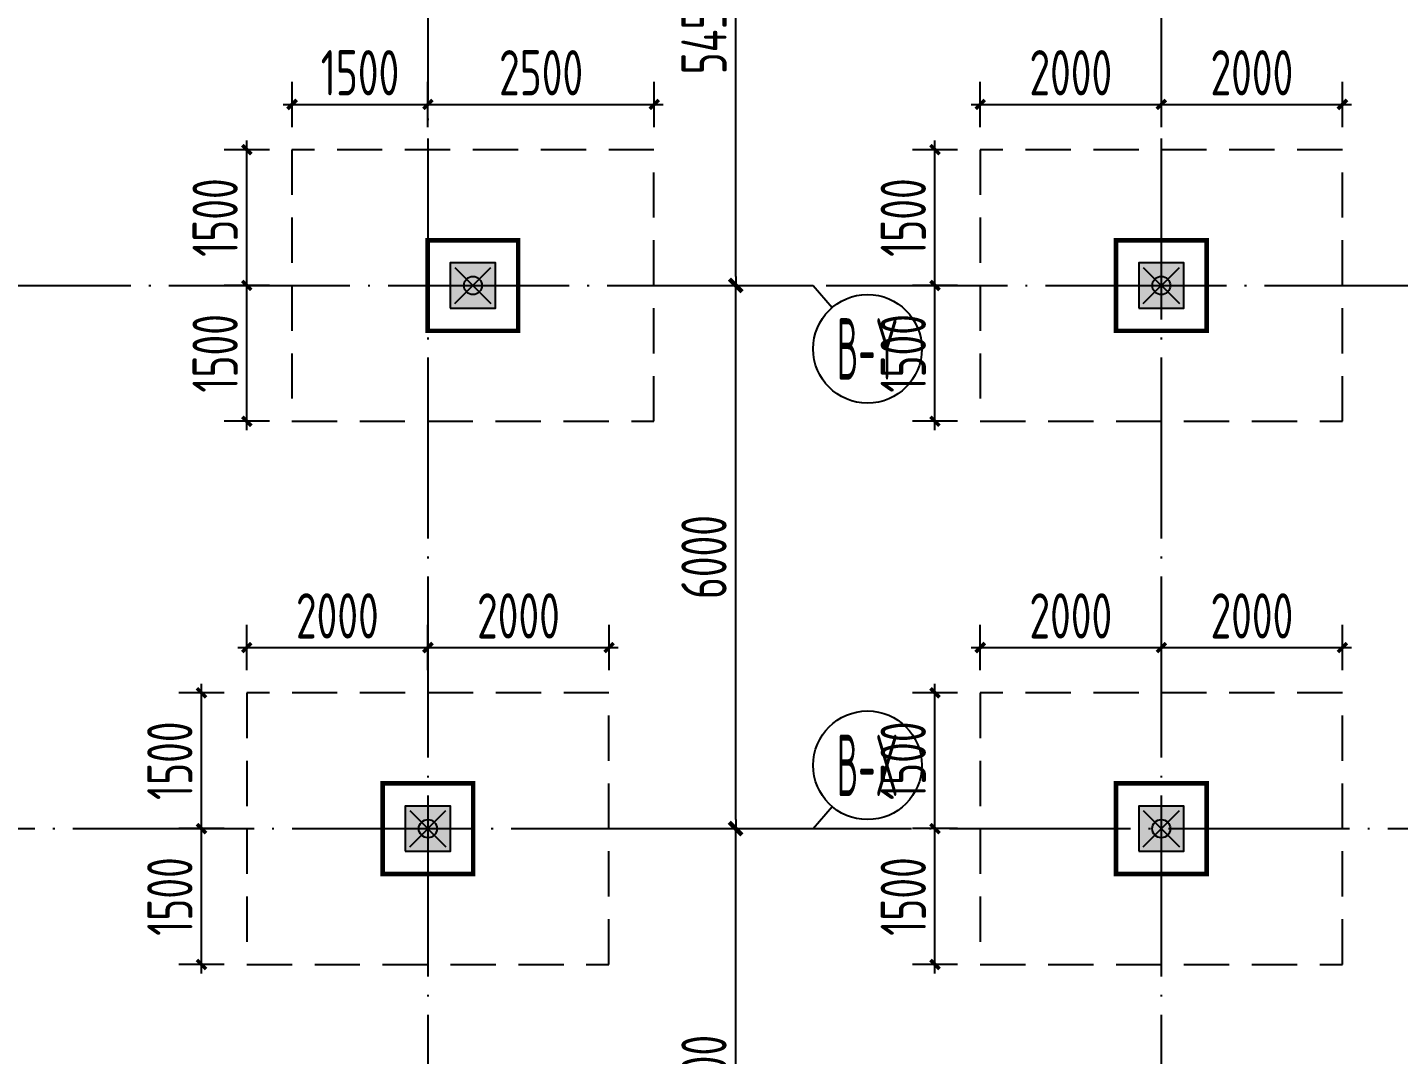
# Model space of a CAD drawing. Extents: x -57409 to 252654, y -8259 to 229119.
# Drawn here: x 114055 to 129198, y 184367 to 195714 of the extents above; entities that cross this region are included whole.
import ezdxf
from ezdxf.enums import TextEntityAlignment as Align

# ---------------------------------------------------------------- set-up
doc = ezdxf.new("R2010")
doc.units = 0
doc.header["$LTSCALE"] = 100
doc.header["$PDMODE"] = 35
doc.header["$PDSIZE"] = 200
doc.linetypes.add('DASHED', pattern=[0.75, 0.5, -0.25])
doc.linetypes.add('DOTE', pattern=[2.42, 2, -0.2, 0.02, -0.2])
doc.layers.get('0').update_dxf_attribs({"linetype": 'CONTINUOUS'})
doc.layers.get('Defpoints').update_dxf_attribs({"linetype": 'CONTINUOUS'})
for name, color, linetype in [('B-TEXT', 3, 'CONTINUOUS'), ('codim', 7, 'CONTINUOUS'), ('COLU', 7, 'CONTINUOUS'), ('CT', 2, 'CONTINUOUS'), ('dote', 253, 'DOTE'), ('h填实-柱墙', 254, 'CONTINUOUS'), ('Z-AXIS', 3, 'CONTINUOUS'), ('z柱下板带', 140, 'CONTINUOUS')]:
    doc.layers.add(name, color=color, linetype=linetype)
doc.layers.add('重心计算', color=7, linetype='CONTINUOUS', plot=False)
doc.styles.add('_TCH_AXIS', font='tssdeng.shx', dxfattribs={"width": 0.7, "bigfont": 'tssdchn.shx'})
doc.styles.add('COMPLEX', font='tssdeng.shx', dxfattribs={"width": 0.7, "bigfont": 'tssdchn.shx'})
doc.styles.add('Jgcad-DIM', font='tssdeng.shx', dxfattribs={"width": 0.7, "bigfont": 'tssdchn.shx'})
doc.styles.add('TSSD_Dimension', font='tssdeng.shx', dxfattribs={"width": 0.7})
doc.dimstyles.new('TSSD_100_100$0', dxfattribs={"dimtxt": 300, "dimasz": 100, "dimexe": 100, "dimexo": 250, "dimgap": 100, "dimtad": 1, "dimdec": 0, "dimzin": 0, "dimdsep": 46, "dimtxsty": 'TSSD_Dimension', "dimblk": '_tsdbk', "dimblk1": '_tsdbk', "dimblk2": '_tsdbk', "dimsah": 1, "dimcen": 0, "dimdle": 100, "dimclrt": 7, "dimadec": 0, "dimazin": 0, "dimtfac": 1, "dimtdec": 0, "dimtix": 1, "dimtmove": 2, "dimatfit": 3, "dimldrblk": '_tsdbk', "dimfxl": 1, "dimtolj": 1, "dimtzin": 0, "dimarcsym": 0})

# ---------------------------------------------------------------- blocks, each defined once
blk = doc.blocks.new('_tsdbk')
blk.add_line((-1, 0), (0, 0))
at = {"const_width": 0.5}
blk.add_lwpolyline([(-0.7, -0.7), (0.7, 0.7)], dxfattribs=at)
blk = doc.blocks.new('*D236')
at = {"layer": 'Defpoints', "color": 0}
for p in [(120616, 186863), (121877, 186863), (120616, 181363)]:
    blk.add_point(p, dxfattribs=at)
at = {"layer": 'Z-AXIS', "color": 0, "lineweight": -2}
for p, q in [((120866, 186863), (121977, 186863)), ((121877, 181463), (121877, 186763)), ((120866, 181363), (121977, 181363))]:
    blk.add_line(p, q, dxfattribs=at)
at = {"layer": 'Z-AXIS', "color": 0, "lineweight": -2, "xscale": 100, "yscale": 100, "zscale": 100}
for p, rotation in [((121877, 186863), 90), ((121877, 181363), 270)]:
    blk.add_blockref('_tsdbk', p, dxfattribs=dict(at, rotation=rotation))
at = {"layer": 'Z-AXIS', "color": 7, "insert": (121527, 184113), "char_height": 500, "attachment_point": 5, "rotation": 90, "style": 'TSSD_Dimension'}
blk.add_mtext('\\A1;5500', dxfattribs=at)
blk = doc.blocks.new('*D237')
at = {"layer": 'Defpoints', "color": 0}
for p in [(120616, 192863), (121877, 192863), (120616, 186863)]:
    blk.add_point(p, dxfattribs=at)
at = {"layer": 'Z-AXIS', "color": 0, "lineweight": -2}
for p, q in [((120866, 192863), (121977, 192863)), ((121877, 186963), (121877, 192763)), ((120866, 186863), (121977, 186863))]:
    blk.add_line(p, q, dxfattribs=at)
at = {"layer": 'Z-AXIS', "color": 0, "lineweight": -2, "xscale": 100, "yscale": 100, "zscale": 100}
for p, rotation in [((121877, 192863), 90), ((121877, 186863), 270)]:
    blk.add_blockref('_tsdbk', p, dxfattribs=dict(at, rotation=rotation))
at = {"layer": 'Z-AXIS', "color": 7, "insert": (121527, 189863), "char_height": 500, "attachment_point": 5, "rotation": 90, "style": 'TSSD_Dimension'}
blk.add_mtext('\\A1;6000', dxfattribs=at)
blk = doc.blocks.new('*D305')
at = {"layer": 'Defpoints', "color": 0}
for p in [(120616, 198313), (121877, 198313), (120616, 192863)]:
    blk.add_point(p, dxfattribs=at)
at = {"layer": 'Z-AXIS', "color": 0, "lineweight": -2}
for p, q in [((120866, 198313), (121977, 198313)), ((121877, 192963), (121877, 198213)), ((120866, 192863), (121977, 192863))]:
    blk.add_line(p, q, dxfattribs=at)
at = {"layer": 'Z-AXIS', "color": 0, "lineweight": -2, "xscale": 100, "yscale": 100, "zscale": 100}
for p, rotation in [((121877, 198313), 90), ((121877, 192863), 270)]:
    blk.add_blockref('_tsdbk', p, dxfattribs=dict(at, rotation=rotation))
at = {"layer": 'Z-AXIS', "color": 7, "insert": (121527, 195678), "char_height": 500, "attachment_point": 5, "rotation": 90, "style": 'TSSD_Dimension'}
blk.add_mtext('\\A1;5450', dxfattribs=at)
blk = doc.blocks.new('_AXISO')
blk.add_circle((0, 0), 0.5)
at = {"layer": 'B-TEXT', "style": 'COMPLEX', "width": 1.450893}
blk.add_attdef('A', text='', height=0.56, dxfattribs=at).set_placement((0.249375, -0.28), (0.749375, -0.28), align=Align.FIT)
blk = doc.blocks.new('_ArchTick')
at = {"color": 0, "linetype": 'ByBlock', "const_width": 0.4}
blk.add_lwpolyline([(-0.5, -0.5), (0.5, 0.5)], dxfattribs=at)
blk = doc.blocks.new('*D570')
at = {"layer": 'codim', "color": 7, "lineweight": -2}
for p, q in [((124328, 186863), (123828, 186863)), ((124328, 185363), (123828, 185363))]:
    blk.add_line(p, q, dxfattribs=at)
at = {"layer": 'codim', "color": 0, "lineweight": -2}
blk.add_line((124078, 185263), (124078, 186963), dxfattribs=at)
at = {"layer": 'Defpoints', "color": 0}
for p in [(124078, 186863), (124578, 186863), (124578, 185363)]:
    blk.add_point(p, dxfattribs=at)
at = {"layer": 'codim', "color": 0, "lineweight": -2, "xscale": 100, "yscale": 100, "zscale": 100}
for p, rotation in [((124078, 186863), 90), ((124078, 185363), 270)]:
    blk.add_blockref('_ArchTick', p, dxfattribs=dict(at, rotation=rotation))
at = {"layer": 'codim', "color": 1, "insert": (123728, 186113), "char_height": 500, "attachment_point": 5, "rotation": 90, "style": 'Jgcad-DIM'}
blk.add_mtext('\\A1;1500', dxfattribs=at)
blk = doc.blocks.new('*D571')
at = {"layer": 'codim', "color": 0, "lineweight": -2}
blk.add_line((124078, 186763), (124078, 188463), dxfattribs=at)
at = {"layer": 'codim', "color": 7, "lineweight": -2}
for p, q in [((124328, 188363), (123828, 188363)), ((124328, 186863), (123828, 186863))]:
    blk.add_line(p, q, dxfattribs=at)
at = {"layer": 'Defpoints', "color": 0}
for p in [(124078, 188363), (124578, 188363), (124578, 186863)]:
    blk.add_point(p, dxfattribs=at)
at = {"layer": 'codim', "color": 0, "lineweight": -2, "xscale": 100, "yscale": 100, "zscale": 100}
for p, rotation in [((124078, 188363), 90), ((124078, 186863), 270)]:
    blk.add_blockref('_ArchTick', p, dxfattribs=dict(at, rotation=rotation))
at = {"layer": 'codim', "color": 1, "insert": (123728, 187613), "char_height": 500, "attachment_point": 5, "rotation": 90, "style": 'Jgcad-DIM'}
blk.add_mtext('\\A1;1500', dxfattribs=at)
blk = doc.blocks.new('*D572')
at = {"layer": 'codim', "color": 7, "lineweight": -2}
for p, q in [((124578, 188613), (124578, 189113)), ((126578, 188613), (126578, 189113))]:
    blk.add_line(p, q, dxfattribs=at)
at = {"layer": 'codim', "color": 0, "lineweight": -2}
blk.add_line((124478, 188863), (126678, 188863), dxfattribs=at)
at = {"layer": 'Defpoints', "color": 0}
for p in [(126578, 188863), (124578, 188363), (126578, 188363)]:
    blk.add_point(p, dxfattribs=at)
at = {"layer": 'codim', "color": 0, "lineweight": -2, "xscale": 100, "yscale": 100, "zscale": 100, "rotation": 180}
blk.add_blockref('_ArchTick', (124578, 188863), dxfattribs=at)
at = {"layer": 'codim', "color": 0, "lineweight": -2, "xscale": 100, "yscale": 100, "zscale": 100}
blk.add_blockref('_ArchTick', (126578, 188863), dxfattribs=at)
at = {"layer": 'codim', "color": 1, "insert": (125578, 189213), "char_height": 500, "attachment_point": 5, "style": 'Jgcad-DIM'}
blk.add_mtext('\\A1;2000', dxfattribs=at)
blk = doc.blocks.new('*D573')
at = {"layer": 'codim', "color": 7, "lineweight": -2}
for p, q in [((126578, 188613), (126578, 189113)), ((128578, 188613), (128578, 189113))]:
    blk.add_line(p, q, dxfattribs=at)
at = {"layer": 'codim', "color": 0, "lineweight": -2}
blk.add_line((126478, 188863), (128678, 188863), dxfattribs=at)
at = {"layer": 'Defpoints', "color": 0}
for p in [(128578, 188863), (126578, 188363), (128578, 188363)]:
    blk.add_point(p, dxfattribs=at)
at = {"layer": 'codim', "color": 0, "lineweight": -2, "xscale": 100, "yscale": 100, "zscale": 100, "rotation": 180}
blk.add_blockref('_ArchTick', (126578, 188863), dxfattribs=at)
at = {"layer": 'codim', "color": 0, "lineweight": -2, "xscale": 100, "yscale": 100, "zscale": 100}
blk.add_blockref('_ArchTick', (128578, 188863), dxfattribs=at)
at = {"layer": 'codim', "color": 1, "insert": (127578, 189213), "char_height": 500, "attachment_point": 5, "style": 'Jgcad-DIM'}
blk.add_mtext('\\A1;2000', dxfattribs=at)
blk = doc.blocks.new('*D574')
at = {"layer": 'codim', "color": 7, "lineweight": -2}
for p, q in [((116228, 186863), (115728, 186863)), ((116228, 185363), (115728, 185363))]:
    blk.add_line(p, q, dxfattribs=at)
at = {"layer": 'codim', "color": 0, "lineweight": -2}
blk.add_line((115978, 185263), (115978, 186963), dxfattribs=at)
at = {"layer": 'Defpoints', "color": 0}
for p in [(115978, 186863), (116478, 186863), (116478, 185363)]:
    blk.add_point(p, dxfattribs=at)
at = {"layer": 'codim', "color": 0, "lineweight": -2, "xscale": 100, "yscale": 100, "zscale": 100}
for p, rotation in [((115978, 186863), 90), ((115978, 185363), 270)]:
    blk.add_blockref('_ArchTick', p, dxfattribs=dict(at, rotation=rotation))
at = {"layer": 'codim', "color": 1, "insert": (115628, 186113), "char_height": 500, "attachment_point": 5, "rotation": 90, "style": 'Jgcad-DIM'}
blk.add_mtext('\\A1;1500', dxfattribs=at)
blk = doc.blocks.new('*D575')
at = {"layer": 'codim', "color": 0, "lineweight": -2}
blk.add_line((115978, 186763), (115978, 188463), dxfattribs=at)
at = {"layer": 'codim', "color": 7, "lineweight": -2}
for p, q in [((116228, 188363), (115728, 188363)), ((116228, 186863), (115728, 186863))]:
    blk.add_line(p, q, dxfattribs=at)
at = {"layer": 'Defpoints', "color": 0}
for p in [(115978, 188363), (116478, 188363), (116478, 186863)]:
    blk.add_point(p, dxfattribs=at)
at = {"layer": 'codim', "color": 0, "lineweight": -2, "xscale": 100, "yscale": 100, "zscale": 100}
for p, rotation in [((115978, 188363), 90), ((115978, 186863), 270)]:
    blk.add_blockref('_ArchTick', p, dxfattribs=dict(at, rotation=rotation))
at = {"layer": 'codim', "color": 1, "insert": (115628, 187613), "char_height": 500, "attachment_point": 5, "rotation": 90, "style": 'Jgcad-DIM'}
blk.add_mtext('\\A1;1500', dxfattribs=at)
blk = doc.blocks.new('*D576')
at = {"layer": 'codim', "color": 7, "lineweight": -2}
for p, q in [((116478, 188613), (116478, 189113)), ((118478, 188613), (118478, 189113))]:
    blk.add_line(p, q, dxfattribs=at)
at = {"layer": 'codim', "color": 0, "lineweight": -2}
blk.add_line((116378, 188863), (118578, 188863), dxfattribs=at)
at = {"layer": 'Defpoints', "color": 0}
for p in [(118478, 188863), (116478, 188363), (118478, 188363)]:
    blk.add_point(p, dxfattribs=at)
at = {"layer": 'codim', "color": 0, "lineweight": -2, "xscale": 100, "yscale": 100, "zscale": 100, "rotation": 180}
blk.add_blockref('_ArchTick', (116478, 188863), dxfattribs=at)
at = {"layer": 'codim', "color": 0, "lineweight": -2, "xscale": 100, "yscale": 100, "zscale": 100}
blk.add_blockref('_ArchTick', (118478, 188863), dxfattribs=at)
at = {"layer": 'codim', "color": 1, "insert": (117478, 189213), "char_height": 500, "attachment_point": 5, "style": 'Jgcad-DIM'}
blk.add_mtext('\\A1;2000', dxfattribs=at)
blk = doc.blocks.new('*D577')
at = {"layer": 'codim', "color": 7, "lineweight": -2}
for p, q in [((118478, 188613), (118478, 189113)), ((120478, 188613), (120478, 189113))]:
    blk.add_line(p, q, dxfattribs=at)
at = {"layer": 'codim', "color": 0, "lineweight": -2}
blk.add_line((118378, 188863), (120578, 188863), dxfattribs=at)
at = {"layer": 'Defpoints', "color": 0}
for p in [(120478, 188863), (118478, 188363), (120478, 188363)]:
    blk.add_point(p, dxfattribs=at)
at = {"layer": 'codim', "color": 0, "lineweight": -2, "xscale": 100, "yscale": 100, "zscale": 100, "rotation": 180}
blk.add_blockref('_ArchTick', (118478, 188863), dxfattribs=at)
at = {"layer": 'codim', "color": 0, "lineweight": -2, "xscale": 100, "yscale": 100, "zscale": 100}
blk.add_blockref('_ArchTick', (120478, 188863), dxfattribs=at)
at = {"layer": 'codim', "color": 1, "insert": (119478, 189213), "char_height": 500, "attachment_point": 5, "style": 'Jgcad-DIM'}
blk.add_mtext('\\A1;2000', dxfattribs=at)
blk = doc.blocks.new('*D501')
at = {"layer": 'codim', "color": 0, "lineweight": -2}
blk.add_line((124078, 191263), (124078, 192963), dxfattribs=at)
at = {"layer": 'codim', "color": 7, "lineweight": -2}
for p, q in [((124328, 192863), (123828, 192863)), ((124328, 191363), (123828, 191363))]:
    blk.add_line(p, q, dxfattribs=at)
at = {"layer": 'Defpoints', "color": 0}
for p in [(124078, 192863), (124578, 192863), (124578, 191363)]:
    blk.add_point(p, dxfattribs=at)
at = {"layer": 'codim', "color": 0, "lineweight": -2, "xscale": 100, "yscale": 100, "zscale": 100}
for p, rotation in [((124078, 192863), 90), ((124078, 191363), 270)]:
    blk.add_blockref('_ArchTick', p, dxfattribs=dict(at, rotation=rotation))
at = {"layer": 'codim', "color": 1, "insert": (123728, 192113), "char_height": 500, "attachment_point": 5, "rotation": 90, "style": 'Jgcad-DIM'}
blk.add_mtext('\\A1;1500', dxfattribs=at)
blk = doc.blocks.new('*D502')
at = {"layer": 'codim', "color": 0, "lineweight": -2}
blk.add_line((124078, 192763), (124078, 194463), dxfattribs=at)
at = {"layer": 'codim', "color": 7, "lineweight": -2}
for p, q in [((124328, 194363), (123828, 194363)), ((124328, 192863), (123828, 192863))]:
    blk.add_line(p, q, dxfattribs=at)
at = {"layer": 'Defpoints', "color": 0}
for p in [(124078, 194363), (124578, 194363), (124578, 192863)]:
    blk.add_point(p, dxfattribs=at)
at = {"layer": 'codim', "color": 0, "lineweight": -2, "xscale": 100, "yscale": 100, "zscale": 100}
for p, rotation in [((124078, 194363), 90), ((124078, 192863), 270)]:
    blk.add_blockref('_ArchTick', p, dxfattribs=dict(at, rotation=rotation))
at = {"layer": 'codim', "color": 1, "insert": (123728, 193613), "char_height": 500, "attachment_point": 5, "rotation": 90, "style": 'Jgcad-DIM'}
blk.add_mtext('\\A1;1500', dxfattribs=at)
blk = doc.blocks.new('*D503')
at = {"layer": 'codim', "color": 7, "lineweight": -2}
for p, q in [((124578, 194613), (124578, 195113)), ((126578, 194613), (126578, 195113))]:
    blk.add_line(p, q, dxfattribs=at)
at = {"layer": 'codim', "color": 0, "lineweight": -2}
blk.add_line((124478, 194863), (126678, 194863), dxfattribs=at)
at = {"layer": 'Defpoints', "color": 0}
for p in [(126578, 194863), (124578, 194363), (126578, 194363)]:
    blk.add_point(p, dxfattribs=at)
at = {"layer": 'codim', "color": 0, "lineweight": -2, "xscale": 100, "yscale": 100, "zscale": 100, "rotation": 180}
blk.add_blockref('_ArchTick', (124578, 194863), dxfattribs=at)
at = {"layer": 'codim', "color": 0, "lineweight": -2, "xscale": 100, "yscale": 100, "zscale": 100}
blk.add_blockref('_ArchTick', (126578, 194863), dxfattribs=at)
at = {"layer": 'codim', "color": 1, "insert": (125578, 195213), "char_height": 500, "attachment_point": 5, "style": 'Jgcad-DIM'}
blk.add_mtext('\\A1;2000', dxfattribs=at)
blk = doc.blocks.new('*D504')
at = {"layer": 'codim', "color": 7, "lineweight": -2}
for p, q in [((126578, 194613), (126578, 195113)), ((128578, 194613), (128578, 195113))]:
    blk.add_line(p, q, dxfattribs=at)
at = {"layer": 'codim', "color": 0, "lineweight": -2}
blk.add_line((126478, 194863), (128678, 194863), dxfattribs=at)
at = {"layer": 'Defpoints', "color": 0}
for p in [(128578, 194863), (126578, 194363), (128578, 194363)]:
    blk.add_point(p, dxfattribs=at)
at = {"layer": 'codim', "color": 0, "lineweight": -2, "xscale": 100, "yscale": 100, "zscale": 100, "rotation": 180}
blk.add_blockref('_ArchTick', (126578, 194863), dxfattribs=at)
at = {"layer": 'codim', "color": 0, "lineweight": -2, "xscale": 100, "yscale": 100, "zscale": 100}
blk.add_blockref('_ArchTick', (128578, 194863), dxfattribs=at)
at = {"layer": 'codim', "color": 1, "insert": (127578, 195213), "char_height": 500, "attachment_point": 5, "style": 'Jgcad-DIM'}
blk.add_mtext('\\A1;2000', dxfattribs=at)
blk = doc.blocks.new('*D513')
at = {"layer": 'codim', "color": 0, "lineweight": -2}
blk.add_line((116478, 191263), (116478, 192963), dxfattribs=at)
at = {"layer": 'codim', "color": 7, "lineweight": -2}
for p, q in [((116728, 192863), (116228, 192863)), ((116728, 191363), (116228, 191363))]:
    blk.add_line(p, q, dxfattribs=at)
at = {"layer": 'Defpoints', "color": 0}
for p in [(116478, 192863), (116978, 192863), (116978, 191363)]:
    blk.add_point(p, dxfattribs=at)
at = {"layer": 'codim', "color": 0, "lineweight": -2, "xscale": 100, "yscale": 100, "zscale": 100}
for p, rotation in [((116478, 192863), 90), ((116478, 191363), 270)]:
    blk.add_blockref('_ArchTick', p, dxfattribs=dict(at, rotation=rotation))
at = {"layer": 'codim', "color": 1, "insert": (116128, 192113), "char_height": 500, "attachment_point": 5, "rotation": 90, "style": 'Jgcad-DIM'}
blk.add_mtext('\\A1;1500', dxfattribs=at)
blk = doc.blocks.new('*D514')
at = {"layer": 'codim', "color": 0, "lineweight": -2}
blk.add_line((116478, 192763), (116478, 194463), dxfattribs=at)
at = {"layer": 'codim', "color": 7, "lineweight": -2}
for p, q in [((116728, 194363), (116228, 194363)), ((116728, 192863), (116228, 192863))]:
    blk.add_line(p, q, dxfattribs=at)
at = {"layer": 'Defpoints', "color": 0}
for p in [(116478, 194363), (116978, 194363), (116978, 192863)]:
    blk.add_point(p, dxfattribs=at)
at = {"layer": 'codim', "color": 0, "lineweight": -2, "xscale": 100, "yscale": 100, "zscale": 100}
for p, rotation in [((116478, 194363), 90), ((116478, 192863), 270)]:
    blk.add_blockref('_ArchTick', p, dxfattribs=dict(at, rotation=rotation))
at = {"layer": 'codim', "color": 1, "insert": (116128, 193613), "char_height": 500, "attachment_point": 5, "rotation": 90, "style": 'Jgcad-DIM'}
blk.add_mtext('\\A1;1500', dxfattribs=at)
blk = doc.blocks.new('*D515')
at = {"layer": 'codim', "color": 7, "lineweight": -2}
for p, q in [((116978, 194613), (116978, 195113)), ((118478, 194613), (118478, 195113))]:
    blk.add_line(p, q, dxfattribs=at)
at = {"layer": 'codim', "color": 0, "lineweight": -2}
blk.add_line((116878, 194863), (118578, 194863), dxfattribs=at)
at = {"layer": 'Defpoints', "color": 0}
for p in [(118478, 194863), (116978, 194363), (118478, 194363)]:
    blk.add_point(p, dxfattribs=at)
at = {"layer": 'codim', "color": 0, "lineweight": -2, "xscale": 100, "yscale": 100, "zscale": 100, "rotation": 180}
blk.add_blockref('_ArchTick', (116978, 194863), dxfattribs=at)
at = {"layer": 'codim', "color": 0, "lineweight": -2, "xscale": 100, "yscale": 100, "zscale": 100}
blk.add_blockref('_ArchTick', (118478, 194863), dxfattribs=at)
at = {"layer": 'codim', "color": 1, "insert": (117728, 195213), "char_height": 500, "attachment_point": 5, "style": 'Jgcad-DIM'}
blk.add_mtext('\\A1;1500', dxfattribs=at)
blk = doc.blocks.new('*D516')
at = {"layer": 'codim', "color": 7, "lineweight": -2}
for p, q in [((118478, 194613), (118478, 195113)), ((120978, 194613), (120978, 195113))]:
    blk.add_line(p, q, dxfattribs=at)
at = {"layer": 'codim', "color": 0, "lineweight": -2}
blk.add_line((118378, 194863), (121078, 194863), dxfattribs=at)
at = {"layer": 'Defpoints', "color": 0}
for p in [(120978, 194863), (118478, 194363), (120978, 194363)]:
    blk.add_point(p, dxfattribs=at)
at = {"layer": 'codim', "color": 0, "lineweight": -2, "xscale": 100, "yscale": 100, "zscale": 100, "rotation": 180}
blk.add_blockref('_ArchTick', (118478, 194863), dxfattribs=at)
at = {"layer": 'codim', "color": 0, "lineweight": -2, "xscale": 100, "yscale": 100, "zscale": 100}
blk.add_blockref('_ArchTick', (120978, 194863), dxfattribs=at)
at = {"layer": 'codim', "color": 1, "insert": (119728, 195213), "char_height": 500, "attachment_point": 5, "style": 'Jgcad-DIM'}
blk.add_mtext('\\A1;2500', dxfattribs=at)

msp = doc.modelspace()

# ---------------------------------------------------------------- hatches: boundary and pattern name
at = {"layer": 'h填实-柱墙'}
for points in [[(118724.7, 192612.7), (119224.7, 192612.7), (119224.7, 193112.7), (118724.7, 193112.7)], [(126327.6, 192612.7), (126827.6, 192612.7), (126827.6, 193112.7), (126327.6, 193112.7)], [(118227.6, 186612.7), (118727.6, 186612.7), (118727.6, 187112.7), (118227.6, 187112.7)], [(126327.6, 186612.7), (126827.6, 186612.7), (126827.6, 187112.7), (126327.6, 187112.7)]]:
    msp.add_hatch(color=256, dxfattribs=at).paths.add_polyline_path(points)

# ---------------------------------------------------------------- linework, layer by layer
at = {"layer": 'COLU'}
for points in [[(118724.7, 192612.7), (119224.7, 192612.7), (119224.7, 193112.7), (118724.7, 193112.7)], [(126327.6, 192612.7), (126827.6, 192612.7), (126827.6, 193112.7), (126327.6, 193112.7)], [(118227.6, 186612.7), (118727.6, 186612.7), (118727.6, 187112.7), (118227.6, 187112.7)], [(126327.6, 186612.7), (126827.6, 186612.7), (126827.6, 187112.7), (126327.6, 187112.7)]]:
    msp.add_lwpolyline(points, close=True, dxfattribs=at)
at = {"layer": 'CT', "const_width": 50}
for points in [[(118474.7, 192362.7), (119474.7, 192362.7), (119474.7, 193362.7), (118474.7, 193362.7)], [(126077.6, 192362.7), (127077.6, 192362.7), (127077.6, 193362.7), (126077.6, 193362.7)], [(117977.6, 186362.7), (118977.6, 186362.7), (118977.6, 187362.7), (117977.6, 187362.7)], [(126077.6, 186362.7), (127077.6, 186362.7), (127077.6, 187362.7), (126077.6, 187362.7)]]:
    msp.add_lwpolyline(points, close=True, dxfattribs=at)
at = {"layer": 'dote', "ltscale": 10}
for p, q in [((118477.6, 218687.9), (118477.6, 63864)), ((126577.6, 218687.9), (126577.6, 73862.7)), ((50277.6, 192862.7), (219938.2, 192862.7)), ((44377.6, 186862.7), (219938.2, 186862.7))]:
    msp.add_line(p, q, dxfattribs=at)
at = {"layer": 'Z-AXIS'}
for p, q in [((120865.6, 192862.7), (122733.2, 192862.7)), ((122733.2, 192862.7), (122942.7, 192618.3)), ((122733.2, 186862.7), (122942.7, 187107.2)), ((120865.6, 186862.7), (122733.2, 186862.7))]:
    msp.add_line(p, q, dxfattribs=at)
at = {"layer": 'z柱下板带', "linetype": 'DASHED', "ltscale": 10}
for points in [[(116974.7, 191362.7), (120974.7, 191362.7), (120974.7, 194362.7), (116974.7, 194362.7)], [(124577.6, 191362.7), (128577.6, 191362.7), (128577.6, 194362.7), (124577.6, 194362.7)], [(116477.6, 185362.7), (120477.6, 185362.7), (120477.6, 188362.7), (116477.6, 188362.7)], [(124577.6, 185362.7), (128577.6, 185362.7), (128577.6, 188362.7), (124577.6, 188362.7)]]:
    msp.add_lwpolyline(points, close=True, dxfattribs=at)
at = {"layer": '重心计算', "color": 5}
for p in [(118974.7, 192862.7), (118974.7, 192862.7), (118974.7, 192862.7), (126577.6, 192862.7), (126577.6, 192862.7), (126577.6, 192862.7), (118477.6, 186862.7), (118477.6, 186862.7), (118477.6, 186862.7), (126577.6, 186862.7), (126577.6, 186862.7), (126577.6, 186862.7)]:
    msp.add_point(p, dxfattribs=at)

# ---------------------------------------------------------------- block references
at = {"layer": 'Z-AXIS'}
ref = msp.add_blockref('_AXISO', (123333.2, 192162.7), dxfattribs=dict(at, xscale=1199.999999999998, yscale=1200, zscale=1200, rotation=359.9996457873846))
ref.add_attrib('A', 'B-Y', dxfattribs={"color": 7, "height": 678.82, "rotation": 359.99965, "style": '_TCH_AXIS', "width": 0.412698}).set_placement((122993.7, 191823.3), (123672.6, 191823.3), align=Align.FIT)
ref = msp.add_blockref('_AXISO', (123333.2, 187562.7), dxfattribs=dict(at, xscale=1199.999999999998, yscale=1200, zscale=1200, rotation=359.9996457873846))
ref.add_attrib('A', 'B-X', dxfattribs={"color": 7, "height": 678.82, "rotation": 359.99965, "style": '_TCH_AXIS', "width": 0.42623}).set_placement((122993.7, 187223.3), (123672.6, 187223.3), align=Align.FIT)

# ---------------------------------------------------------------- dimensions: what is measured, and where the dimension line sits
at = {"layer": 'codim'}
for base, p1, p2, picture, middle in [((118477.6, 194862.7), (116977.6, 194362.7), (118477.6, 194362.7), '*D515', (117727.6, 195212.7)), ((120977.6, 194862.7), (118477.6, 194362.7), (120977.6, 194362.7), '*D516', (119727.6, 195212.7)), ((126577.6, 194862.7), (124577.6, 194362.7), (126577.6, 194362.7), '*D503', (125577.6, 195212.7)), ((128577.6, 194862.7), (126577.6, 194362.7), (128577.6, 194362.7), '*D504', (127577.6, 195212.7)), ((118477.6, 188862.7), (116477.6, 188362.7), (118477.6, 188362.7), '*D576', (117477.6, 189212.7)), ((120477.6, 188862.7), (118477.6, 188362.7), (120477.6, 188362.7), '*D577', (119477.6, 189212.7)), ((126577.6, 188862.7), (124577.6, 188362.7), (126577.6, 188362.7), '*D572', (125577.6, 189212.7)), ((128577.6, 188862.7), (126577.6, 188362.7), (128577.6, 188362.7), '*D573', (127577.6, 189212.7))]:
    dim = msp.add_linear_dim(base=base, p1=p1, p2=p2, dimstyle='TSSD_100_100$0', override={"dimtxt": 500, "dimexe": 250, "dimtxsty": 'Jgcad-DIM', "dimblk": 'ArchTick', "dimblk1": 'ArchTick', "dimblk2": 'ArchTick', "dimclre": 7, "dimclrt": 1, "dimadec": 3}, dxfattribs=at)
    dim.commit()
    dim.dimension.update_dxf_attribs({"geometry": picture, "text_midpoint": middle})
for base, p1, p2, picture, middle in [((116477.6, 194362.7), (116977.6, 192862.7), (116977.6, 194362.7), '*D514', (116127.6, 193612.7)), ((124077.6, 194362.7), (124577.6, 192862.7), (124577.6, 194362.7), '*D502', (123727.6, 193612.7)), ((116477.6, 192862.7), (116977.6, 191362.7), (116977.6, 192862.7), '*D513', (116127.6, 192112.7)), ((124077.6, 192862.7), (124577.6, 191362.7), (124577.6, 192862.7), '*D501', (123727.6, 192112.7)), ((115977.6, 188362.7), (116477.6, 186862.7), (116477.6, 188362.7), '*D575', (115627.6, 187612.7)), ((124077.6, 188362.7), (124577.6, 186862.7), (124577.6, 188362.7), '*D571', (123727.6, 187612.7)), ((115977.6, 186862.7), (116477.6, 185362.7), (116477.6, 186862.7), '*D574', (115627.6, 186112.7)), ((124077.6, 186862.7), (124577.6, 185362.7), (124577.6, 186862.7), '*D570', (123727.6, 186112.7))]:
    dim = msp.add_linear_dim(base=base, p1=p1, p2=p2, angle=90, dimstyle='TSSD_100_100$0', override={"dimtxt": 500, "dimexe": 250, "dimtxsty": 'Jgcad-DIM', "dimblk": 'ArchTick', "dimblk1": 'ArchTick', "dimblk2": 'ArchTick', "dimclre": 7, "dimclrt": 1, "dimadec": 3}, dxfattribs=at)
    dim.commit()
    dim.dimension.update_dxf_attribs({"geometry": picture, "text_midpoint": middle})
at = {"layer": 'Z-AXIS'}
dim = msp.add_linear_dim(base=(121877.1, 198312.7), p1=(120615.6, 192862.7), p2=(120615.6, 198312.7), angle=90, dimstyle='TSSD_100_100$0', override={"dimtxt": 500}, dxfattribs=at)
dim.commit()
dim.dimension.update_dxf_attribs({"geometry": '*D305', "text_midpoint": (121527.1, 195677.7), "dimtype": 160})
for base, p1, p2, picture, middle in [((121877.1, 192862.7), (120615.6, 186862.7), (120615.6, 192862.7), '*D237', (121527.1, 189862.7)), ((121877.1, 186862.7), (120615.6, 181362.7), (120615.6, 186862.7), '*D236', (121527.1, 184112.7))]:
    dim = msp.add_linear_dim(base=base, p1=p1, p2=p2, angle=90, dimstyle='TSSD_100_100$0', override={"dimtxt": 500}, dxfattribs=at)
    dim.commit()
    dim.dimension.update_dxf_attribs({"geometry": picture, "text_midpoint": middle})

doc.saveas('drawing.dxf')
